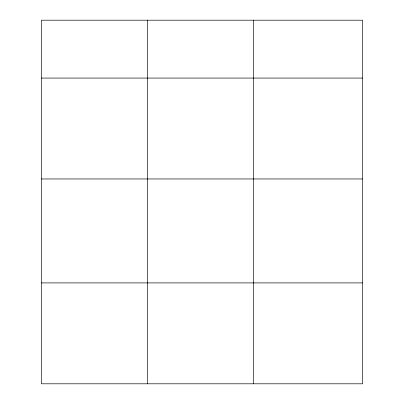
<?xml version="1.0" encoding="UTF-8"?>
<svg xmlns="http://www.w3.org/2000/svg" width="404" height="404" viewBox="0 0 404 404"><rect width="100%" height="100%" fill="white"/><g stroke="black" fill="none" stroke-linecap="round" stroke-linejoin="round"><path stroke-width="0.61" d="M362.575 178.962L362.575 20.2L41.425 20.2L41.425 383.8L362.575 383.8L362.575 178.962L41.425 178.962M41.425 78.073L362.575 78.073M41.425 282.911L362.575 282.911M253.384 20.2L253.384 383.8M147.404 20.2L147.404 383.8"/></g></svg>
